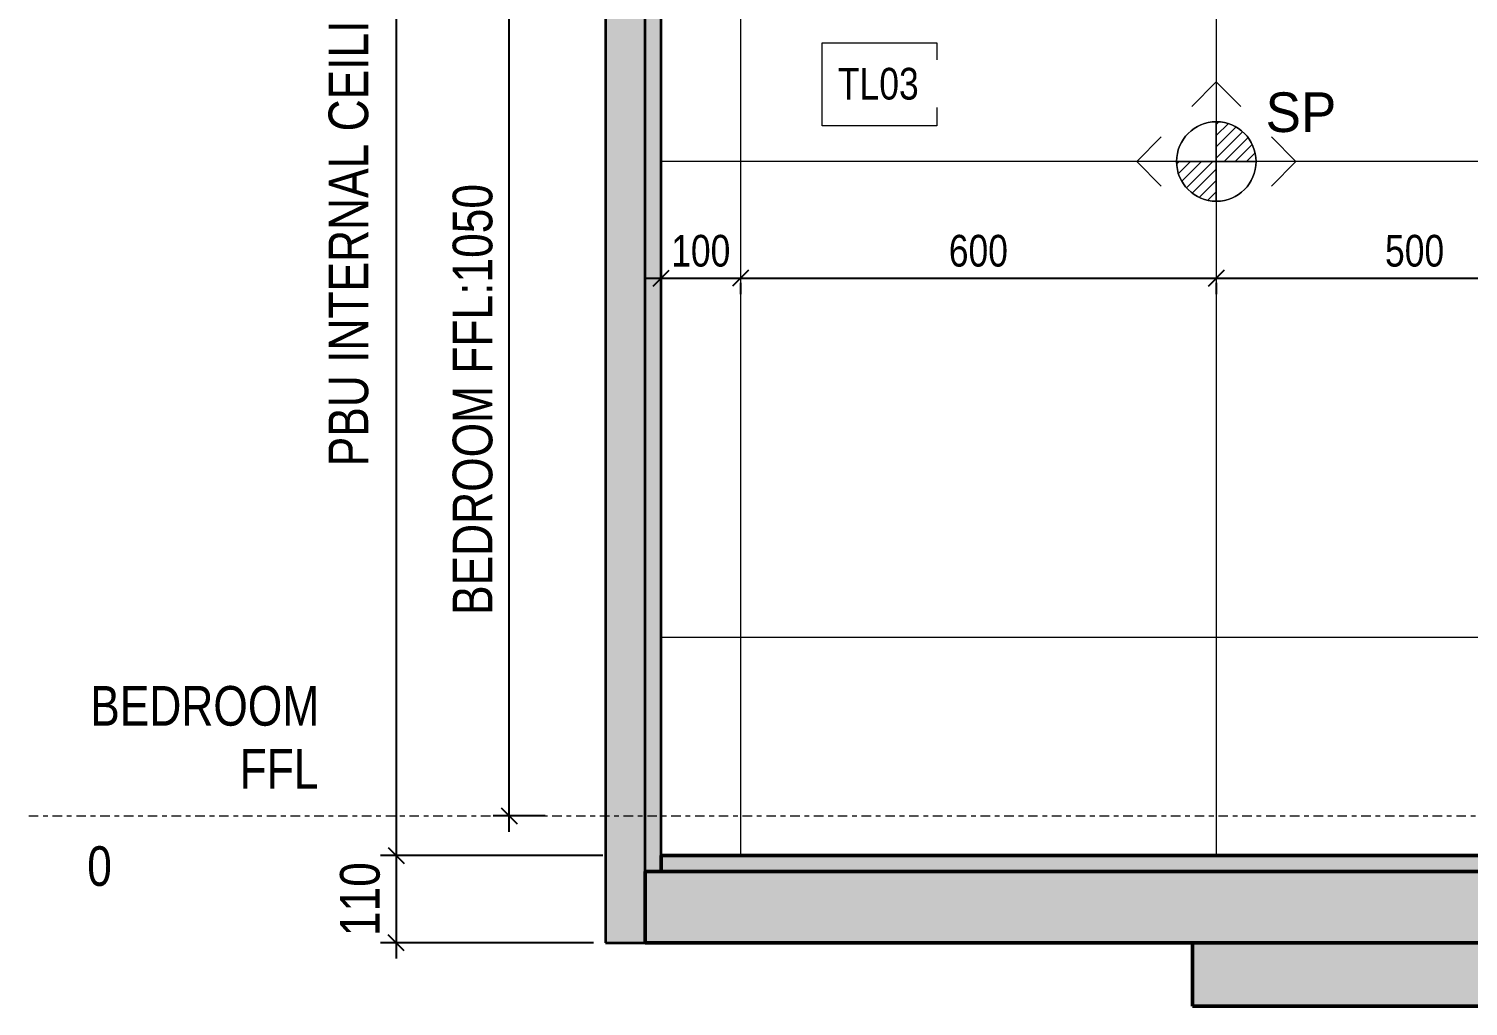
# Model space of a CAD drawing. Header units: millimetres. Extents: x -3813 to 49427, y -492 to 6205.
# Drawn here: x 20324 to 22139, y -240 to 992 of the extents above; entities that cross this region are included whole.
import ezdxf

# ---------------------------------------------------------------- set-up
doc = ezdxf.new("R2010")
doc.units = ezdxf.units.MM
doc.linetypes.add('Centre', pattern=[30, 12, -6, 6, -6])
for name, color, linetype, lineweight in [('A-_ANOT----_A', 7, 'Continuous', 9), ('A-_ANOT----_D', 7, 'Continuous', 9), ('A-_FLOR----_E', 7, 'Continuous', 18), ('A-_FLORLEVL_E', 7, 'Continuous', 9), ('A-_FLORPATT_E', 7, 'Continuous', 50), ('A-_WALL----_A', 7, 'Continuous', 9), ('A-_WALL----_E', 1, 'Continuous', 18), ('A-_WALL----_H', 1, 'Continuous', 35)]:
    doc.layers.add(name, color=color, linetype=linetype, lineweight=lineweight)
doc.styles.add('AMGDT', font='AMGDT___.ttf', dxfattribs={"height": 50})
doc.styles.add('Arial', font='arial.ttf', dxfattribs={"width": 0.8, "height": 50})
doc.styles.add('Arial_1', font='arial.ttf', dxfattribs={"width": 0.8, "height": 40})
doc.dimstyles.new('BSS_Diagonal_2_0mm_Arial_Right', dxfattribs={"dimscale": 304.8, "dimtxt": 40.810376, "dimasz": 0.065617, "dimexe": 0.065617, "dimexo": 0.065617, "dimgap": 0.045932, "dimtad": 1, "dimdec": 0, "dimzin": 0, "dimdsep": 46, "dimtxsty": 'Arial_1', "dimblk1": 'OBLIQUE', "dimblk2": 'OBLIQUE', "dimsah": 1, "dimcen": 0.09, "dimdle": 0.065617, "dimazin": 0, "dimtfac": 1, "dimtdec": 4, "dimtix": 1, "dimtmove": 0, "dimatfit": 3, "dimfxl": 1, "dimtvp": 1, "dimtolj": 1, "dimtzin": 0, "dimarcsym": 2})
doc.dimstyles.new('BSS_Diagonal_2_5mm_Arial_Left', dxfattribs={"dimscale": 304.8, "dimtxt": 51.01297, "dimasz": 0.065617, "dimexe": 0.065617, "dimexo": 0.065617, "dimgap": 0.065617, "dimtad": 1, "dimdec": 0, "dimzin": 0, "dimdsep": 46, "dimtxsty": 'Arial', "dimblk1": 'OBLIQUE', "dimblk2": 'OBLIQUE', "dimsah": 1, "dimcen": 0.09, "dimdle": 0.065617, "dimazin": 0, "dimtfac": 1, "dimtdec": 4, "dimtix": 1, "dimtmove": 0, "dimatfit": 3, "dimfxl": 1, "dimtvp": 1, "dimtolj": 1, "dimtzin": 0, "dimarcsym": 2})
pattern_1 = [(45, (-249.4, 0), (-7.07107, 7.07107), [])]

# ---------------------------------------------------------------- blocks, each defined once
blk = doc.blocks.new('_Oblique')
at = {"color": 0, "linetype": 'ByBlock', "lineweight": -2}
blk.add_line((-0.5, -0.5), (0.5, 0.5), dxfattribs=at)
blk = doc.blocks.new('DIMBLOCK276-SHOWER AREA')
at = {"layer": 'A-_ANOT----_D', "color": 0, "lineweight": -2}
for p, q in [((20787.485095, 2420), (20787.485095, -70)), ((20992.447048, 2400), (20767.485095, 2400)), ((21047.956244, -50), (20767.485095, -50))]:
    blk.add_line(p, q, dxfattribs=at)
at = {"layer": 'Defpoints', "color": 0}
for p in [(21012.447048, 2400), (20787.485095, -50), (21067.956244, -50)]:
    blk.add_point(p, dxfattribs=at)
at = {"layer": 'A-_ANOT----_D', "color": 0, "lineweight": -2, "xscale": 20, "yscale": 20, "zscale": 20}
for p, rotation in [((20787.485095, 2400), 90), ((20787.485095, -50), 270)]:
    blk.add_blockref('_Oblique', p, dxfattribs=dict(at, rotation=rotation))
at = {"layer": 'A-_ANOT----_D', "color": 0, "insert": (20734.710095, 1175), "char_height": 50, "width": 1761.124687, "attachment_point": 5, "rotation": 90, "style": 'Arial'}
blk.add_mtext('\\A1;PBU INTERNAL CEILING HEIGHT:2450(SHOWER AREA)', dxfattribs=at)
blk = doc.blocks.new('DIMBLOCK277-SHOWER AREA')
at = {"layer": 'A-_ANOT----_D', "color": 0, "lineweight": -2}
for p, q in [((20787.485095, -30), (20787.485095, -180)), ((21047.956244, -50), (20767.485095, -50)), ((21036.23504, -160), (20767.485095, -160))]:
    blk.add_line(p, q, dxfattribs=at)
at = {"layer": 'Defpoints', "color": 0}
for p in [(21067.956244, -50), (20787.485095, -160), (21056.23504, -160)]:
    blk.add_point(p, dxfattribs=at)
at = {"layer": 'A-_ANOT----_D', "color": 0, "lineweight": -2, "xscale": 20, "yscale": 20, "zscale": 20}
for p, rotation in [((20787.485095, -50), 270), ((20787.485095, -160), 90)]:
    blk.add_blockref('_Oblique', p, dxfattribs=dict(at, rotation=rotation))
at = {"layer": 'A-_ANOT----_D', "color": 0, "insert": (20741.960095, -105), "char_height": 50, "width": 110.188015, "attachment_point": 5, "rotation": 90, "style": 'Arial'}
blk.add_mtext('\\A1;110', dxfattribs=at)
blk = doc.blocks.new('BSS_Tile Setting Out Point - BSS_Tile Setting Out Point-494469-SHOWER AREA')
at = {"layer": 'A-_ANOT----_A'}
h = blk.add_hatch(dxfattribs=at)
h.set_pattern_fill('FP_23', color=170, style=0, pattern_type=2)
h.set_pattern_definition(pattern_1)
edge = h.paths.add_edge_path()
edge.add_line((1070, 825), (1070, 875.164994))
edge.add_arc((1070, 825), 50.164994, 0, 90, ccw=False)
edge.add_line((1120.164994, 825), (1070, 825))
h = blk.add_hatch(dxfattribs=at)
h.set_pattern_fill('FP_23', color=170, style=0, pattern_type=2)
h.set_pattern_definition(pattern_1)
edge = h.paths.add_edge_path()
edge.add_line((1070, 825), (1070, 774.835006))
edge.add_arc((1070, 825), 50.164994, 180, 270, ccw=False)
edge.add_line((1019.835006, 825), (1070, 825))
at = {"layer": 'A-_ANOT----_A', "color": 170}
for p, q in [((1039.081253, 894.38179), (1070, 925.300537)), ((1100.918747, 894.38179), (1070, 925.300537)), ((1070, 875.164994), (1070, 825)), ((1070, 825), (1070, 875.164994)), ((1000.61821, 855.918747), (969.699463, 825)), ((1139.38179, 855.918747), (1170.300537, 825)), ((1000.61821, 794.081253), (969.699463, 825)), ((1070, 825), (1019.835006, 825)), ((1019.835006, 825), (1070, 825)), ((1070, 774.835006), (1070, 825)), ((1070, 825), (1120.164994, 825)), ((1070, 825), (1070, 774.835006)), ((1120.164994, 825), (1070, 825)), ((1139.38179, 794.081253), (1170.300537, 825))]:
    blk.add_line(p, q, dxfattribs=at)
blk.add_circle((1070, 825), 50.164994, dxfattribs=at)
for start, end in [(90, 180), (0, 90), (180, 270), (270, 360)]:
    blk.add_arc((1070, 825), 50.164994, start, end, dxfattribs=at)
at = {"layer": 'A-_ANOT----_A', "color": 5, "insert": (1132.09751, 912.171012), "char_height": 50, "width": 120.253125, "attachment_point": 1, "style": 'AMGDT'}
blk.add_mtext('SP', dxfattribs=at)
blk = doc.blocks.new('DIMBLOCK278-SHOWER AREA')
at = {"layer": 'A-_ANOT----_D', "color": 0, "lineweight": -2}
for p, q in [((20929.895529, -20), (20929.895529, 1070)), ((21047.956244, 1050), (20909.895529, 1050)), ((20975.457001, 0), (20909.895529, 0))]:
    blk.add_line(p, q, dxfattribs=at)
at = {"layer": 'Defpoints', "color": 0}
for p in [(20929.895529, 1050), (21067.956244, 1050), (20995.457001, 0)]:
    blk.add_point(p, dxfattribs=at)
at = {"layer": 'A-_ANOT----_D', "color": 0, "lineweight": -2, "xscale": 20, "yscale": 20, "zscale": 20}
for p, rotation in [((20929.895529, 1050), 90), ((20929.895529, 0), 270)]:
    blk.add_blockref('_Oblique', p, dxfattribs=dict(at, rotation=rotation))
at = {"layer": 'A-_ANOT----_D', "color": 0, "insert": (20884.045529, 525), "char_height": 50, "width": 657.36098, "attachment_point": 5, "rotation": 90, "style": 'Arial'}
blk.add_mtext('\\A1;BEDROOM FFL:1050', dxfattribs=at)
blk = doc.blocks.new('DIMBLOCK280-SHOWER AREA')
at = {"layer": 'A-_ANOT----_D', "color": 0, "lineweight": -2}
for p, q in [((21101.47504, 677.825311), (21241.47504, 677.825311)), ((21121.47504, 671.967446), (21121.47504, 657.825311)), ((21221.47504, 671.967446), (21221.47504, 657.825311))]:
    blk.add_line(p, q, dxfattribs=at)
at = {"layer": 'Defpoints', "color": 0}
for p in [(21121.47504, 691.967446), (21221.47504, 691.967446), (21221.47504, 677.825311)]:
    blk.add_point(p, dxfattribs=at)
at = {"layer": 'A-_ANOT----_D', "color": 0, "lineweight": -2, "xscale": 20, "yscale": 20, "zscale": 20}
blk.add_blockref('_Oblique', (21121.47504, 677.825311), dxfattribs=at)
at = {"layer": 'A-_ANOT----_D', "color": 0, "lineweight": -2, "xscale": 20, "yscale": 20, "zscale": 20, "rotation": 180}
blk.add_blockref('_Oblique', (21221.47504, 677.825311), dxfattribs=at)
at = {"layer": 'A-_ANOT----_D', "color": 0, "insert": (21171.47504, 712.245311), "char_height": 40, "width": 88.150412, "attachment_point": 5, "style": 'Arial_1'}
blk.add_mtext('\\A1;100', dxfattribs=at)
blk = doc.blocks.new('DIMBLOCK281-SHOWER AREA')
at = {"layer": 'A-_ANOT----_D', "color": 0, "lineweight": -2}
for p, q in [((21201.47504, 677.825311), (21841.47504, 677.825311)), ((21221.47504, 671.967446), (21221.47504, 657.825311)), ((21821.47504, 671.967446), (21821.47504, 657.825311))]:
    blk.add_line(p, q, dxfattribs=at)
at = {"layer": 'Defpoints', "color": 0}
for p in [(21221.47504, 691.967446), (21821.47504, 691.967446), (21821.47504, 677.825311)]:
    blk.add_point(p, dxfattribs=at)
at = {"layer": 'A-_ANOT----_D', "color": 0, "lineweight": -2, "xscale": 20, "yscale": 20, "zscale": 20, "rotation": 180}
blk.add_blockref('_Oblique', (21221.47504, 677.825311), dxfattribs=at)
at = {"layer": 'A-_ANOT----_D', "color": 0, "lineweight": -2, "xscale": 20, "yscale": 20, "zscale": 20}
blk.add_blockref('_Oblique', (21821.47504, 677.825311), dxfattribs=at)
at = {"layer": 'A-_ANOT----_D', "color": 0, "insert": (21521.47504, 712.245311), "char_height": 40, "width": 88.150412, "attachment_point": 5, "style": 'Arial_1'}
blk.add_mtext('\\A1;600', dxfattribs=at)
blk = doc.blocks.new('DIMBLOCK282-SHOWER AREA')
at = {"layer": 'A-_ANOT----_D', "color": 0, "lineweight": -2}
for p, q in [((21801.47504, 677.825311), (22341.47504, 677.825311)), ((21821.47504, 671.967446), (21821.47504, 657.825311)), ((22321.47504, 671.967446), (22321.47504, 657.825311))]:
    blk.add_line(p, q, dxfattribs=at)
at = {"layer": 'Defpoints', "color": 0}
for p in [(21821.47504, 691.967446), (22321.47504, 691.967446), (22321.47504, 677.825311)]:
    blk.add_point(p, dxfattribs=at)
at = {"layer": 'A-_ANOT----_D', "color": 0, "lineweight": -2, "xscale": 20, "yscale": 20, "zscale": 20, "rotation": 180}
blk.add_blockref('_Oblique', (21821.47504, 677.825311), dxfattribs=at)
at = {"layer": 'A-_ANOT----_D', "color": 0, "lineweight": -2, "xscale": 20, "yscale": 20, "zscale": 20}
blk.add_blockref('_Oblique', (22321.47504, 677.825311), dxfattribs=at)
at = {"layer": 'A-_ANOT----_D', "color": 0, "insert": (22071.47504, 712.245311), "char_height": 40, "width": 88.150412, "attachment_point": 5, "style": 'Arial_1'}
blk.add_mtext('\\A1;500', dxfattribs=at)

msp = doc.modelspace()

# ---------------------------------------------------------------- hatches: boundary and pattern name
at = {"layer": 'A-_FLORPATT_E', "lineweight": 18}
for points in [[(22180.3, -70), (22321.5, -70), (22321.5, -50), (21121.5, -50), (21121.5, -70), (22173.2, -70)], [(22237.2, -160), (22341.5, -160), (22341.5, -70), (21101.5, -70), (21101.5, -160), (22123.4, -160)], [(22341.5, -240), (22391.5, -240), (22391.5, -160), (21791.5, -160), (21791.5, -240), (22237.2, -240)]]:
    msp.add_hatch(color=256, dxfattribs=at).paths.add_polyline_path(points)
at = {"layer": 'A-_WALL----_H', "lineweight": 18}
for points in [[(21101.5, -160), (21101.5, 2435), (21051.5, 2435), (21051.5, -160)], [(21101.5, -70), (21121.5, -70), (21121.5, 2400), (21101.5, 2400), (21101.5, 1140.6)]]:
    msp.add_hatch(color=256, dxfattribs=at).paths.add_polyline_path(points)
h = msp.add_hatch(dxfattribs=at)
h.set_pattern_fill('FP_4', color=256, style=0, pattern_type=2)
h.set_pattern_definition([(0, (23021.5, 225), (0, 600), []), (90, (23021.5, 225), (-600, 4e-14), [])])
h.paths.add_polyline_path([(22206.7, 1676.3), (22203.5, 1678.4), (22196.9, 1684.5), (22196.1, 1683.7), (22185.8, 1692.4), (22184.1, 1692.4), (22157.5, 1724.2), (22157.9, 1725.5), (22151.2, 1737.5), (22152, 1738.2), (22144, 1751.3), (22204.2, 1679.2)])
h.paths.add_polyline_path([(21868.7, 2137.8), (21868.5, 2139), (21868.3, 2138.8), (21868.3, 2137.8)])
h.paths.add_polyline_path([(22208.7, -50), (22321.5, -50), (22321.5, 813), (22201.5, 813), (22201.5, 825), (22291.1, 825), (22289.4, 828.1), (22289, 831.7), (22289, 847.1), (22289, 864.6), (22289, 918.6), (22288, 919.5), (22288, 923.9), (22283.2, 922.5), (22282.2, 922.5), (22282.2, 924.6), (22279.9, 924.4), (22274.7, 923.5), (22269.4, 920.5), (22265.1, 915.3), (22262.9, 910), (22258.2, 879), (22249.2, 879), (22249.2, 970.5), (22289, 970.6), (22289, 999), (22273.5, 999), (22273.5, 1023), (22289, 1023), (22289.2, 1068.1), (22289, 1077.3), (22289, 1169.3), (22248.9, 1169.3), (22248.3, 1219.4), (22248.2, 1250), (22241.4, 1250), (22248.2, 1268.8), (22248.3, 1520.3), (22248.3, 1520.5), (22246.6, 1521.6), (22243.4, 1525.3), (22241.3, 1529.7), (22240.4, 1534.5), (22240.7, 1539.3), (22242.3, 1543.9), (22244.4, 1547.2), (22243.6, 1549.6), (22243.9, 1550.8), (22242.9, 1550.8), (22215.6, 1648.1), (22216.3, 1649.4), (22216.4, 1651), (22212.9, 1664.2), (22209.5, 1670.5), (22213.1, 1662.6), (22216.2, 1650.9), (22215.6, 1649.3), (22215.4, 1648.9), (22210.4, 1664.2), (22203.7, 1676.2), (22206.7, 1674.8), (22208, 1673.8), (22206.7, 1676.3), (22203, 1681.6), (22143.6, 1752.5), (22143.4, 1753.7), (22144, 1755.1), (22149.7, 1760.8), (22155.7, 1766.3), (22165, 1760), (22192, 1735.5), (22214.2, 1706.5), (22224.8, 1689.3), (22232.2, 1670.5), (22248.3, 1616.7), (22248.3, 1788.2), (22248.9, 1838), (22321.5, 1838), (22321.5, 1787.9), (22270.2, 1787.9), (22270.2, 1562.4), (22271, 1561.3), (22271.1, 1559.8), (22270.2, 1556.3), (22270.2, 1550.8), (22270.2, 1550.6), (22272.2, 1549.2), (22275.2, 1545.4), (22277.2, 1540.9), (22277.9, 1536.1), (22277.4, 1531.3), (22275.7, 1526.8), (22272.9, 1522.8), (22271.4, 1521.4), (22289.1, 1453.9), (22289, 1469.3), (22289.1, 1487.8), (22289.1, 1493.6), (22289, 1507.4), (22289.1, 1541.7), (22289.1, 1558.7), (22289.3, 1558.8), (22299, 1559.1), (22306.1, 1558.9), (22309, 1558.7), (22308.9, 1502.2), (22309, 1483), (22308.9, 1409.6), (22309, 1380.9), (22308.8, 1354.4), (22321.5, 1354.4), (22321.4, 1304.3), (22308.9, 1304.3), (22308.9, 1250.6), (22309, 1219.4), (22321.5, 1219.4), (22321.5, 1169.3), (22308.8, 1169.3), (22308.9, 1136.1), (22308.9, 1091.7), (22309, 1074), (22321.5, 1074), (22321.5, 2400), (21897.9, 2400), (21897.7, 2390.7), (21897.9, 2381.5), (21881.4, 2381.5), (21880.7, 2314.4), (21880.8, 2245.4), (21881.4, 2200), (21879.3, 2200), (21879.2, 2199), (21879.3, 2198.8), (21879.3, 2198.2), (21880.9, 2198.2), (21880.9, 2195.7), (21882.4, 2195.7), (21882.4, 2180.7), (21880.4, 2179.9), (21860, 2180.1), (21858.4, 2180.7), (21858.4, 2195.7), (21860.5, 2195.9), (21860.7, 2198.2), (21861.5, 2198.2), (21861.5, 2200), (21859.6, 2200), (21860.2, 2263.3), (21860.2, 2336.1), (21859.6, 2381.5), (21842.9, 2381.5), (21843.1, 2395.4), (21842.9, 2400), (21821.5, 2400), (21821.5, 2148), (21854.6, 2148), (21854.6, 2152.7), (21854.7, 2154.7), (21886.6, 2154.7), (21886.5, 2149.8), (21886.6, 2148), (21995.9, 2148), (21995.5, 2143.1), (21995.9, 2139), (21971.6, 2138.9), (21971.6, 2136), (21966.6, 2136), (21966.6, 2139), (21965.5, 2138.8), (21965.3, 2137), (21965.2, 2136), (21960.6, 2136), (21960.5, 2139), (21955.2, 2138.8), (21954.7, 2137.8), (21954.7, 2136), (21945.2, 2136), (21945.2, 2139), (21939.9, 2138.8), (21939.8, 2137.8), (21939.7, 2136), (21931.3, 2136), (21931.2, 2139), (21926.8, 2138.9), (21926.8, 2136), (21921.4, 2136), (21921.4, 2136), (21917.2, 2136), (21917.1, 2139), (21915.7, 2138.9), (21915.7, 2136), (21901.9, 2136), (21901.7, 2139), (21900.1, 2138.8), (21899.7, 2137.8), (21899.6, 2136), (21878.8, 2136), (21878.6, 2138.6), (21878.5, 2137.8), (21878.4, 2136), (21873.5, 2136), (21873.3, 2136), (21868.7, 2136), (21868.7, 2137.8), (21868.3, 2137.8), (21868.3, 2136), (21858.1, 2136), (21858.1, 2136), (21848.2, 2136), (21848.1, 2138.4), (21847.9, 2138.4), (21847.9, 2136), (21835.2, 2136), (21835, 2139), (21834.7, 2138.8), (21834.2, 2137.7), (21834, 2136), (21830, 2136), (21829.9, 2138), (21829.2, 2139), (21829.1, 2138.8), (21828.8, 2137.8), (21828.7, 2136), (21821.5, 2136), (21821.5, 1050), (21121.5, 1050), (21121.5, -50), (22180.3, -50)])
h.paths.add_polyline_path([(22321.5, 825), (22321.5, 854), (22309, 854), (22308.8, 829.1), (22308.2, 827.2), (22307.1, 825), (22308.8, 825)])
h.paths.add_polyline_path([(22270.2, 1219.4), (22289, 1219.4), (22289, 1299.1), (22289, 1304.3), (22270.2, 1304.3), (22270.2, 1268.8), (22277.1, 1250), (22270.2, 1250), (22270.2, 1223.6)])
h.paths.add_polyline_path([(22270.2, 1354.4), (22289.2, 1354.4), (22289.1, 1360.7), (22289, 1365.2), (22289.1, 1386.6), (22289, 1427.6), (22277.8, 1424.5), (22276.5, 1425.3), (22272.5, 1445.8), (22273.2, 1447.1), (22274.4, 1447.4), (22270.2, 1463.9), (22270.2, 1360.7)])
h.paths.add_polyline_path([(22260.8, 1517), (22261.6, 1517), (22260.8, 1517)])
h.paths.add_polyline_path([(22265.4, 1518), (22266.1, 1518.2), (22265.6, 1518.1)])
h.paths.add_polyline_path([(21855.3, 2162.7), (21855.4, 2162.7), (21855.4, 2165.5)])
h.paths.add_polyline_path([(21856.5, 2154.7), (21853.6, 2154.7), (21853.6, 2162.7), (21855.3, 2162.7), (21855, 2171.2), (21855.3, 2173.9), (21855.3, 2171.5), (21855.4, 2174.7), (21859.6, 2174.7), (21860.2, 2176), (21861.6, 2177.8), (21861.2, 2179.1), (21860.9, 2179.5), (21860.6, 2179.9), (21880.3, 2179.8), (21879.8, 2179.3), (21879.5, 2177.7), (21879.3, 2177.6), (21879.6, 2177.1), (21881.8, 2174.7), (21885.8, 2174.7), (21886, 2168.7), (21885.8, 2164.4), (21885.8, 2162.7), (21887.6, 2162.7), (21887.6, 2154.7), (21856.5, 2154.7)])

# ---------------------------------------------------------------- linework, layer by layer
at = {"layer": 'A-_FLOR----_E', "lineweight": 50}
for p, q in [((21121.5, -50), (21121.5, -70)), ((22321.5, -50), (21121.5, -50)), ((22341.5, -70), (21101.5, -70)), ((21101.5, -70), (21101.5, -160)), ((22391.5, -160), (21101.5, -160)), ((21791.5, -160), (21791.5, -240)), ((21791.5, -240), (22391.5, -240))]:
    msp.add_line(p, q, dxfattribs=at)
at = {"layer": 'A-_FLORLEVL_E', "linetype": 'Centre'}
msp.add_line((20324.2, 0), (23204, 0), dxfattribs=at)
at = {"layer": 'A-_WALL----_A', "flags": 128}
msp.add_lwpolyline([(21324.4, 974.7), (21469.2, 974.7), (21469.2, 869.9), (21324.4, 869.9)], close=True, dxfattribs=at)
at = {"layer": 'A-_WALL----_E', "lineweight": 35}
for p, q in [((21051.5, 2435), (21051.5, -160)), ((21101.5, -70), (21101.5, 2435)), ((21121.5, -50), (21121.5, 2400)), ((21051.5, -160), (21101.5, -160))]:
    msp.add_line(p, q, dxfattribs=at)

# ---------------------------------------------------------------- block references
at = {"layer": 'A-_ANOT----_A', "color": 170}
msp.add_blockref('BSS_Tile Setting Out Point - BSS_Tile Setting Out Point-494469-SHOWER AREA', (20751.5, 0), dxfattribs=at)

# ---------------------------------------------------------------- texts
at = {"layer": 'A-_FLORLEVL_E', "char_height": 50, "attachment_point": 1, "style": 'Arial', "bg_fill": 3, "box_fill_scale": 1.25, "bg_fill_color": 9, "bg_fill_true_color": 13158600, "bg_fill_transparency": 0}
for s, insert, width in [('BEDROOM', (20401.7, 163.7), 347.612), ('0', (20397.9, -38.3), 37.198)]:
    msp.add_mtext(s, dxfattribs=dict(at, insert=insert, width=width))

# ---------------------------------------------------------------- dimensions: what is measured, and where the dimension line sits
at = {"layer": 'A-_ANOT----_D'}
for base, p1, p2, override, picture, middle in [((20929.9, 1050), (20995.5, 0), (21068, 1050), {"dimpost": 'BEDROOM FFL:<>', "dimfxl": 1052.499948}, 'DIMBLOCK278-SHOWER AREA', (20884, 525)), ((20787.5, -160), (21068, -50), (21056.2, -160), {"dimpost": '<>', "dimfxl": 110.622722}, 'DIMBLOCK277-SHOWER AREA', (20742, -105))]:
    dim = msp.add_linear_dim(base=base, p1=p1, p2=p2, angle=90, dimstyle='BSS_Diagonal_2_5mm_Arial_Left', override=override, dxfattribs=at)
    dim.commit()
    dim.dimension.update_dxf_attribs({"geometry": picture, "text_midpoint": middle})
for base, p1, p2, override, picture, middle in [((21221.5, 677.8), (21121.5, 692), (21221.5, 692), {"dimpost": '<>', "dimfxl": 100}, 'DIMBLOCK280-SHOWER AREA', (21171.5, 712.2)), ((21821.5, 677.8), (21221.5, 692), (21821.5, 692), {"dimpost": '<>', "dimfxl": 600}, 'DIMBLOCK281-SHOWER AREA', (21521.5, 712.2)), ((22321.5, 677.8), (21821.5, 692), (22321.5, 692), {"dimpost": '<>', "dimfxl": 500}, 'DIMBLOCK282-SHOWER AREA', (22071.5, 712.2))]:
    dim = msp.add_linear_dim(base=base, p1=p1, p2=p2, dimstyle='BSS_Diagonal_2_0mm_Arial_Right', override=override, dxfattribs=at)
    dim.commit()
    dim.dimension.update_dxf_attribs({"geometry": picture, "text_midpoint": middle})

# ---------------------------------------------------------------- next in the draw order: texts
at = {"layer": 'A-_FLORLEVL_E', "insert": (20590.1, 84.3), "char_height": 50, "width": 119.291, "attachment_point": 1, "style": 'Arial', "bg_fill": 3, "box_fill_scale": 1.25, "bg_fill_color": 9, "bg_fill_true_color": 13158600, "bg_fill_transparency": 0}
msp.add_mtext('FFL', dxfattribs=at)
at = {"layer": 'A-_WALL----_A', "insert": (21344.4, 943.1), "char_height": 40, "width": 125.705, "attachment_point": 1, "style": 'Arial_1', "bg_fill": 3, "box_fill_scale": 1.25, "bg_fill_color": 9, "bg_fill_true_color": 13158600, "bg_fill_transparency": 0}
msp.add_mtext('TL03', dxfattribs=at)

# ---------------------------------------------------------------- next in the draw order: dimensions: what is measured, and where the dimension line sits
at = {"layer": 'A-_ANOT----_D'}
dim = msp.add_linear_dim(base=(20787.5, -50), p1=(21012.4, 2400), p2=(21068, -50), angle=90, dimstyle='BSS_Diagonal_2_5mm_Arial_Left', override={"dimpost": 'PBU INTERNAL CEILING HEIGHT:<>(SHOWER AREA)', "dimfxl": 2450.62875}, dxfattribs=at)
dim.commit()
dim.dimension.update_dxf_attribs({"geometry": 'DIMBLOCK276-SHOWER AREA', "text_midpoint": (20734.7, 1175)})

doc.saveas('drawing.dxf')
